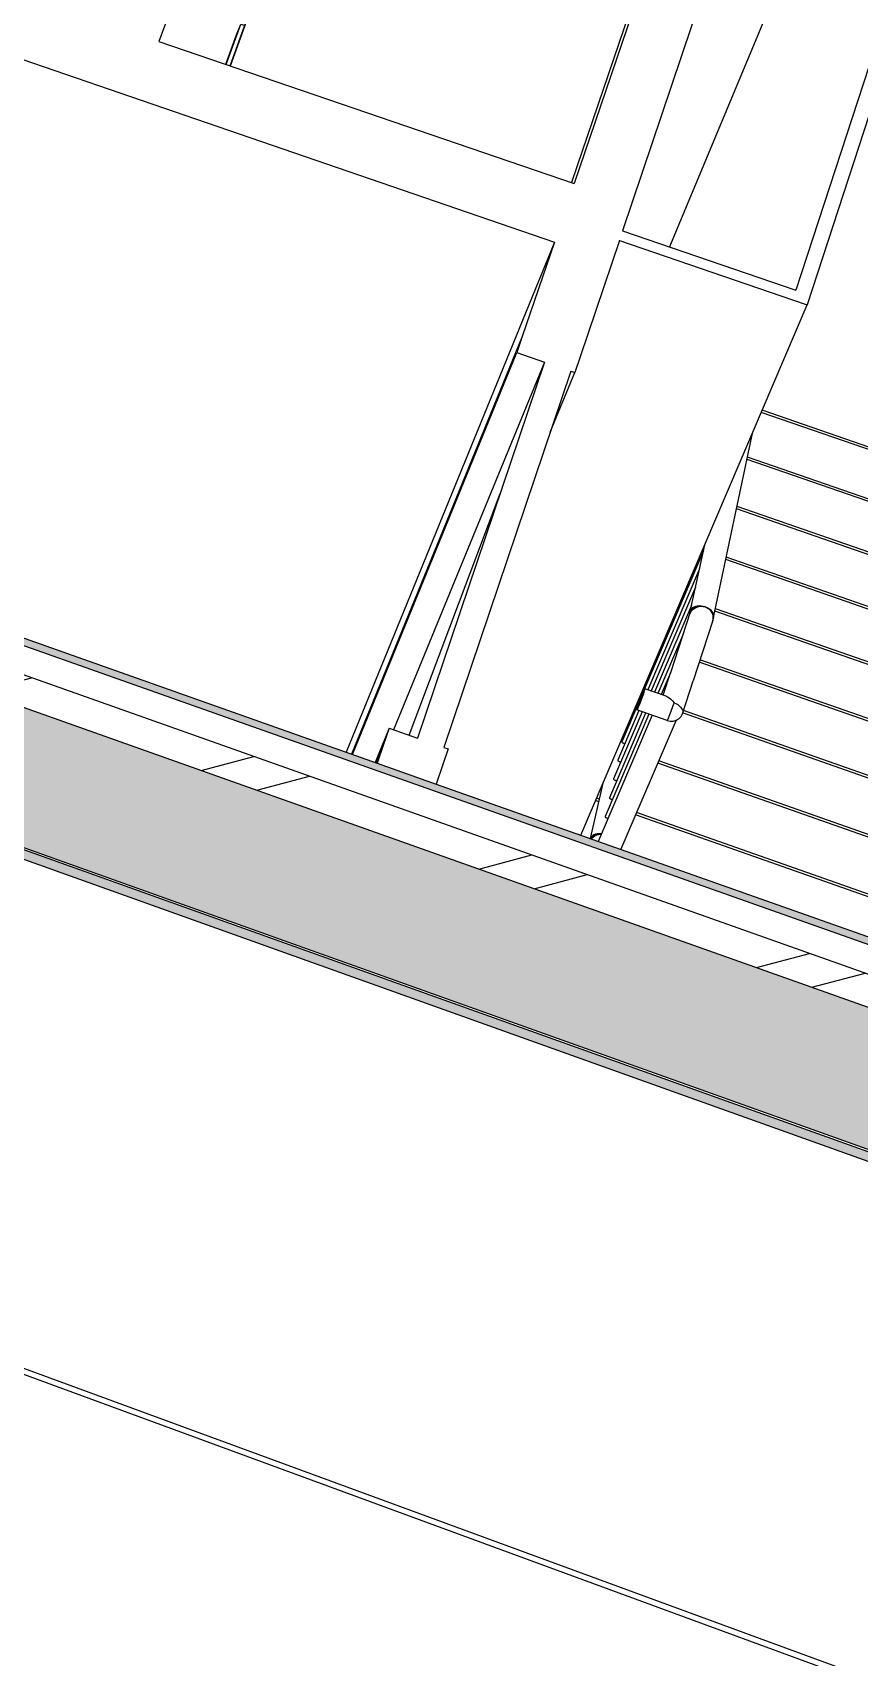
# Model space of a CAD drawing. Header units: millimetres. Extents: x 14050 to 24936, y -11631 to -4577.
# Drawn here: x 23190 to 23684, y -9208 to -8235 of the extents above; entities that cross this region are included whole.
import ezdxf

# ---------------------------------------------------------------- set-up
doc = ezdxf.new("R2010")
doc.units = ezdxf.units.MM
doc.header["$MEASUREMENT"] = 0
for name, color, linetype in [('NewA-Ee_25_10-M_WallsExternal', 7, 'Continuous'), ('NewA-Ee_25_10-M_WallsInternal', 7, 'Continuous'), ('NewA-Ee_35_10-M_StairsInternal', 7, 'Continuous'), ('NewA-Ee_40_20-M_GeneralFFAndEInternalFixed', 7, 'Continuous'), ('NewA-Ss_25_15_60_05-M_BalustradeAndGuardingSystems', 7, 'Continuous')]:
    doc.layers.add(name, color=color, linetype=linetype)

# ---------------------------------------------------------------- blocks, each defined once
blk = doc.blocks.new('Section Elem_10_1', base_point=(19801.11, -7873.17))
at = {"layer": 'NewA-Ee_25_10-M_WallsExternal', "linetype": 'Continuous'}
h = blk.add_hatch(dxfattribs=at)
h.set_pattern_fill('Plaster_0001', color=256, style=0, pattern_type=2)
h.set_pattern_definition([(340.5015, (19801.115, -7873.172), (7.17135, 20.95591), [0, -18.90761]), (340.5015, (19813.612, -7865.85), (7.17135, 20.95591), [0, -18.90761])])
h.paths.add_polyline_path([(22458.48, -8340.8), (22456.83, -8344.63), (24282.86, -8991.33), (24283.96, -8987.05)])
h = blk.add_hatch(dxfattribs=at)
h.set_pattern_fill('Insulation_0001', color=256, style=0, pattern_type=2)
h.set_pattern_definition([(14.9286, (19801.11, -7873.17), (-64.756, 85.965), []), (14.9286, (19788.16, -7855.98), (-64.756, 85.965), [])])
h.paths.add_polyline_path([(22443.29, -8376.01), (24303.69, -9036.96), (24308.4, -9018.49), (24284.7, -9010.09), (22450.42, -8359.49)])
h = blk.add_hatch(dxfattribs=at)
h.set_pattern_fill('Structural_Concrete_0001', color=256, style=0, pattern_type=2)
h.set_pattern_definition([(340.3902, (19801.115, -7873.17), (24.8936, 77.2279), [11.5541, -57.7707]), (340.3902, (19846.21, -7846.19), (24.8936, 77.2279), [11.5541, -57.7707]), (30.8904, (19801.11, -7873.17), (-85.5092, 73.5134), [8.7589, -43.7945]), (30.8904, (19866.42, -7896.44), (-85.5092, 73.5134), [8.7589, -43.7945]), (111.906, (19812, -7877.05), (110.4028, 3.7144), [9.0262, -45.1312]), (111.906, (19877.3, -7900.32), (110.4028, 3.7144), [9.0262, -45.1312]), (340.39017, (19803.51, -7865.74), (4.790767, 14.86251), [0, -23.10829, 0, -34.66243]), (14.9812, (19814.394, -7869.618), (-12.00472, 15.99331), [0, -14.580496, 0, -24.30083])])
h.paths.add_polyline_path([(22443.29, -8376.01), (22412.69, -8446.98), (24309.93, -9125.81), (24330.02, -9046.32), (24303.69, -9036.96)])
h = blk.add_hatch(dxfattribs=at)
h.set_pattern_fill('Render_0001', color=256, style=0, pattern_type=2)
h.set_pattern_definition([(14.94063, (19815.61, -7829.792), (-15.51205, 21.0064), [0, -17.06777, 0, -25.60166]), (99.37745, (19878.853, -7852.428), (-28.97424, 2.89554), [0, -10.8159, 0, -18.682015])])
h.paths.add_polyline_path([(22410.13, -8452.9), (24423.53, -9173.71), (24424.84, -9168.31), (22412.2, -8448.11)])
for p, q in [((22458.48, -8340.8), (23395.79, -8672.62)), ((22412.2, -8448.11), (24424.84, -9168.31)), ((22412.69, -8446.98), (24309.93, -9125.81)), ((22410.13, -8452.9), (24423.53, -9173.71)), ((24276.7, -9436.01), (21965.78, -8587.44)), ((24274.96, -9439.13), (21964.39, -8590.43)), ((23431.15, -8685.14), (24283.96, -8987.05))]:
    blk.add_line(p, q, dxfattribs=at)
at = {"layer": 'NewA-Ee_25_10-M_WallsExternal', "linetype": 'Continuous', "flags": 128}
for points in [[(22456.83, -8344.63), (24282.86, -8991.33), (24288.97, -8993.49)], [(22450.42, -8359.49), (24284.7, -9010.09), (24308.4, -9018.49)], [(22443.29, -8376.01), (24303.69, -9036.96), (24330.02, -9046.32)]]:
    blk.add_lwpolyline(points, dxfattribs=at)
blk = doc.blocks.new('Section Elem_36_1', base_point=(19801.11, -7873.17))
at = {"layer": 'NewA-Ee_25_10-M_WallsInternal', "linetype": 'Continuous'}
for p, q in [((23265.31, -8240.67), (23513.7, -8325.72)), ((23176.9, -8249.15), (23501.78, -8360.78)), ((23501.78, -8360.78), (23377.23, -8666.05))]:
    blk.add_line(p, q, dxfattribs=at)
blk = doc.blocks.new('Section Elem_62_1', base_point=(19801.11, -7873.17))
at = {"layer": 'NewA-Ee_25_10-M_WallsInternal', "linetype": 'Continuous'}
for p, q in [((23448.57, -7613.92), (23437.88, -7642.95)), ((23488.87, -7626.89), (23478.28, -7655.99)), ((23437.88, -7642.95), (23478.28, -7655.99)), ((23310.94, -7987.48), (23285.45, -8056.68)), ((23310.94, -7987.48), (23352.47, -8001.37)), ((23296.07, -8024.62), (23306.72, -7995.74)), ((23352.47, -8001.37), (23342.1, -8029.86)), ((23332, -8057.57), (23327.21, -8070.73)), ((23226.92, -8215.55), (23223, -8226.18)), ((23269.19, -8230.01), (23265.31, -8240.67))]:
    blk.add_line(p, q, dxfattribs=at)
blk = doc.blocks.new('Section Elem_64_1', base_point=(19801.11, -7873.17))
at = {"layer": 'NewA-Ee_25_10-M_WallsInternal', "linetype": 'Continuous'}
for p, q in [((23885.37, -7335.42), (23542.6, -8353.96)), ((23576.86, -8139.9), (23513.7, -8325.72)), ((23501.78, -8360.78), (23482.55, -8417.38)), ((23540.63, -8359.82), (23517.22, -8429.36)), ((23399.56, -8661.55), (23395.79, -8672.62)), ((23395.79, -8672.62), (23431.15, -8685.14)), ((23434.88, -8674.04), (23431.15, -8685.14))]:
    blk.add_line(p, q, dxfattribs=at)
blk = doc.blocks.new('Section Elem_105_1', base_point=(19801.11, -7873.17))
at = {"layer": 'NewA-Ee_25_10-M_WallsInternal', "linetype": 'Continuous'}
for p, q in [((23482.55, -8417.38), (23380.51, -8667.21)), ((23482.55, -8417.38), (23479.32, -8426.86)), ((23381.06, -8667.41), (23479.32, -8426.86)), ((23479.32, -8426.86), (23495.97, -8432.62)), ((23517.22, -8429.36), (23514.03, -8438.86)), ((23495.97, -8432.62), (23405.63, -8652.64)), ((23495.97, -8432.62), (23419.85, -8657.67)), ((23511.6, -8438.02), (23435.74, -8663.28)), ((23499.3, -8474.52), (23514.03, -8438.86)), ((23511.6, -8438.02), (23511.56, -8438.11)), ((23511.6, -8438.02), (23514.03, -8438.86)), ((23414.96, -8655.94), (23469.32, -8511.31)), ((23402.91, -8651.68), (23394.51, -8672.17)), ((23402.91, -8651.68), (23399.56, -8661.55)), ((23402.91, -8651.68), (23419.85, -8657.67)), ((23395.11, -8672.38), (23399.56, -8661.55)), ((23419.81, -8657.75), (23419.85, -8657.67)), ((23438.21, -8664.15), (23434.88, -8674.04)), ((23435.7, -8663.36), (23435.74, -8663.28)), ((23435.74, -8663.28), (23438.21, -8664.15))]:
    blk.add_line(p, q, dxfattribs=at)
blk = doc.blocks.new('Section Elem_153_1', base_point=(19801.11, -7873.17))
at = {"layer": 'NewA-Ee_35_10-M_StairsInternal', "linetype": 'Continuous'}
for p, q in [((23925.2, -8345.83), (23695.37, -8267.95)), ((23914.08, -8382.44), (23925.2, -8345.83)), ((23866.55, -8545.99), (23625.45, -8462.73)), ((23866.73, -8544.6), (23625.99, -8461.47)), ((23862.79, -8574.58), (23617.27, -8489.57)), ((23862.6, -8575.99), (23616.98, -8490.94)), ((23858.77, -8605.08), (23611.03, -8519.07)), ((23858.58, -8606.51), (23610.73, -8520.45)), ((23865.05, -8544.02), (23868.16, -8533.78)), ((23854.45, -8637.91), (23604.31, -8550.82)), ((23854.64, -8636.46), (23604.6, -8549.41)), ((23861.06, -8573.99), (23864.25, -8563.47)), ((23850.26, -8669.77), (23597.79, -8581.62)), ((23850.45, -8668.3), (23598.09, -8580.2)), ((23857.04, -8604.48), (23860.24, -8593.89)), ((23845.96, -8702.38), (23588.39, -8612.18)), ((23846.16, -8700.89), (23588.84, -8610.79)), ((23852.83, -8635.83), (23856.19, -8624.7)), ((23841.67, -8735.02), (23578.49, -8642.6)), ((23841.86, -8733.51), (23578.95, -8641.19)), ((23848.57, -8667.65), (23852.06, -8656.08)), ((23837.19, -8769.01), (23563.58, -8672.63)), ((23837.39, -8767.48), (23564.18, -8671.25)), ((23528.68, -8694.27), (23526.97, -8693.67)), ((23844.19, -8700.2), (23847.85, -8688.05)), ((23528.34, -8695.78), (23526.37, -8695.08)), ((23832.68, -8803.3), (23550.31, -8703.54)), ((23832.88, -8801.74), (23550.91, -8702.13)), ((23839.9, -8732.82), (23843.56, -8720.64)), ((23835.35, -8766.76), (23839.16, -8754.06)), ((23830.78, -8800.99), (23834.7, -8787.93)), ((23829.09, -8826.02), (23830.16, -8822.46))]:
    blk.add_line(p, q, dxfattribs=at)
blk = doc.blocks.new('Section Elem_157_1', base_point=(19801.11, -7873.17))
at = {"layer": 'NewA-Ee_25_10-M_WallsInternal', "linetype": 'Continuous'}
blk.add_line((23802.51, -7806.04), (23570.72, -8363.61), dxfattribs=at)
blk = doc.blocks.new('Section Elem_160_1', base_point=(19801.11, -7873.17))
at = {"layer": 'NewA-Ee_25_10-M_WallsInternal', "linetype": 'Continuous'}
for p, q in [((23961.56, -7423.45), (23646.14, -8389.47)), ((23969.59, -7425.95), (23652.9, -8398.35)), ((23517.57, -8715.73), (23652.9, -8398.35)), ((23644.21, -8395.37), (23652.9, -8398.35))]:
    blk.add_line(p, q, dxfattribs=at)
blk = doc.blocks.new('Section Elem_161_1', base_point=(19801.11, -7873.17))
at = {"layer": 'NewA-Ee_25_10-M_WallsInternal', "linetype": 'Continuous'}
for p, q in [((23542.6, -8353.96), (23542.56, -8354.05)), ((23542.6, -8353.96), (23646.14, -8389.47)), ((23540.59, -8359.91), (23540.63, -8359.82)), ((23540.63, -8359.82), (23644.21, -8395.37))]:
    blk.add_line(p, q, dxfattribs=at)
blk = doc.blocks.new('Section Elem_162_1', base_point=(19801.11, -7873.17))
at = {"layer": 'NewA-Ss_25_15_60_05-M_BalustradeAndGuardingSystems', "linetype": 'Continuous'}
for p, q in [((23597.2, -8584.43), (23620.48, -8474.39)), ((23590.9, -8545.49), (23542.13, -8659.85)), ((23582.82, -8582.89), (23591.66, -8541.97)), ((23588.56, -8556.34), (23557.66, -8628.74)), ((23586.2, -8567.26), (23559.64, -8629.44)), ((23583.82, -8578.25), (23561.65, -8630.15)), ((23583.03, -8582.26), (23571.16, -8618.59)), ((23583.03, -8582.26), (23582.79, -8583.24)), ((23582.79, -8583.24), (23583.12, -8582.55)), ((23582.91, -8582.78), (23582.79, -8583.24)), ((23583.42, -8581.77), (23582.91, -8582.78)), ((23583, -8582.36), (23583.03, -8582.26)), ((23583.03, -8582.26), (23583.43, -8581.02)), ((23583.52, -8581.34), (23583.03, -8582.26)), ((23583.12, -8582.55), (23583.88, -8581.49)), ((23584.12, -8580.87), (23583.42, -8581.77)), ((23583.85, -8580.32), (23583.43, -8581.02)), ((23584.2, -8580.52), (23583.52, -8581.34)), ((23584.46, -8579.71), (23583.85, -8580.32)), ((23583.88, -8581.49), (23584.8, -8580.57)), ((23584.99, -8580.09), (23584.12, -8580.87)), ((23585.05, -8579.82), (23584.2, -8580.52)), ((23585.25, -8579.21), (23584.46, -8579.71)), ((23584.8, -8580.57), (23585.87, -8579.81)), ((23586, -8579.47), (23584.99, -8580.09)), ((23586.04, -8579.27), (23585.05, -8579.82)), ((23586.18, -8578.84), (23585.25, -8579.21)), ((23585.87, -8579.81), (23587.04, -8579.25)), ((23587.12, -8579.02), (23586, -8579.47)), ((23587.15, -8578.89), (23586.04, -8579.27)), ((23587.24, -8578.61), (23586.18, -8578.84)), ((23586.77, -8578.87), (23587.18, -8578.76)), ((23587.04, -8579.25), (23588.27, -8578.89)), ((23588.33, -8578.75), (23587.12, -8579.02)), ((23588.34, -8578.68), (23587.15, -8578.89)), ((23587.18, -8578.76), (23588.36, -8578.6)), ((23588.39, -8578.52), (23587.24, -8578.61)), ((23588.27, -8578.89), (23589.54, -8578.75)), ((23589.57, -8578.68), (23588.33, -8578.75)), ((23589.58, -8578.64), (23588.34, -8578.68)), ((23588.36, -8578.6), (23589.58, -8578.62)), ((23589.6, -8578.58), (23588.39, -8578.52)), ((23589.54, -8578.75), (23590.81, -8578.84)), ((23590.82, -8578.81), (23589.57, -8578.68)), ((23589.58, -8578.62), (23590.82, -8578.79)), ((23590.82, -8578.79), (23589.58, -8578.64)), ((23590.82, -8578.79), (23589.6, -8578.58)), ((23590.81, -8578.84), (23592.02, -8579.14)), ((23592.03, -8579.13), (23590.82, -8578.81)), ((23592.02, -8579.14), (23593.16, -8579.66)), ((23593.17, -8579.63), (23592.03, -8579.13)), ((23593.16, -8579.66), (23594.18, -8580.37)), ((23594.21, -8580.3), (23593.17, -8579.63)), ((23594.22, -8580.26), (23593.18, -8579.61)), ((23594.23, -8580.2), (23593.18, -8579.61)), ((23593.18, -8579.61), (23594.22, -8580.23)), ((23594.18, -8580.37), (23595.05, -8581.26)), ((23595.11, -8581.12), (23594.21, -8580.3)), ((23594.22, -8580.23), (23595.14, -8580.97)), ((23595.12, -8581.04), (23594.22, -8580.26)), ((23595.17, -8580.89), (23594.23, -8580.2)), ((23595.05, -8581.26), (23595.75, -8582.29)), ((23595.84, -8582.06), (23595.11, -8581.12)), ((23595.87, -8581.93), (23595.12, -8581.04)), ((23595.14, -8580.97), (23595.9, -8581.8)), ((23595.96, -8581.65), (23595.17, -8580.89)), ((23595.75, -8582.29), (23596.25, -8583.44)), ((23596.39, -8583.09), (23595.84, -8582.06)), ((23596.43, -8582.9), (23595.87, -8581.93)), ((23596.57, -8582.47), (23595.96, -8581.65)), ((23596.25, -8583.44), (23596.54, -8584.67)), ((23596.47, -8587.22), (23596.26, -8587.94)), ((23596.26, -8587.94), (23596.47, -8587.52)), ((23596.73, -8584.19), (23596.39, -8583.09)), ((23596.79, -8583.92), (23596.43, -8582.9)), ((23596.62, -8585.94), (23596.47, -8587.22)), ((23596.47, -8587.52), (23596.77, -8586.44)), ((23596.54, -8584.67), (23596.62, -8585.94)), ((23596.99, -8583.31), (23596.57, -8582.47)), ((23596.86, -8585.32), (23596.73, -8584.19)), ((23596.77, -8586.44), (23596.86, -8585.32)), ((23596.77, -8586.44), (23596.86, -8586)), ((23596.93, -8584.97), (23596.79, -8583.92)), ((23596.79, -8586.34), (23596.98, -8585.76)), ((23596.86, -8586), (23596.93, -8584.97)), ((23596.86, -8586.03), (23596.86, -8586)), ((23596.98, -8585.76), (23597.2, -8584.98)), ((23597.2, -8584.16), (23596.99, -8583.31)), ((23597.2, -8584.98), (23597.2, -8584.16)), ((23578.43, -8596.35), (23563.67, -8630.86)), ((23596.3, -8587.85), (23584.75, -8623.35)), ((23571.16, -8618.59), (23565.62, -8631.54)), ((23566.8, -8631.95), (23571.16, -8618.59)), ((23571.12, -8618.75), (23571.16, -8618.59)), ((23578.31, -8643.17), (23584.75, -8623.35)), ((23584.75, -8623.35), (23584.73, -8623.4)), ((23584.73, -8623.4), (23584.73, -8623.41)), ((23552.31, -8636.82), (23552.68, -8635.76)), ((23552.68, -8635.76), (23553.09, -8634.66)), ((23553.46, -8635.34), (23553.04, -8636.42)), ((23553.09, -8634.66), (23553.5, -8633.56)), ((23553.87, -8634.23), (23553.46, -8635.34)), ((23553.5, -8633.56), (23553.91, -8632.48)), ((23554.27, -8633.13), (23553.87, -8634.23)), ((23553.91, -8632.48), (23554.31, -8631.46)), ((23554.65, -8632.07), (23554.27, -8633.13)), ((23554.31, -8631.46), (23554.69, -8630.54)), ((23554.99, -8631.09), (23554.65, -8632.07)), ((23554.69, -8630.54), (23555.03, -8629.73)), ((23555.29, -8630.2), (23554.99, -8631.09)), ((23555.03, -8629.73), (23555.32, -8629.06)), ((23555.53, -8629.45), (23555.29, -8630.2)), ((23555.32, -8629.06), (23555.55, -8628.56)), ((23555.71, -8628.84), (23555.53, -8629.45)), ((23555.55, -8628.56), (23555.72, -8628.24)), ((23555.82, -8628.41), (23555.71, -8628.84)), ((23555.72, -8628.24), (23555.83, -8628.1)), ((23555.86, -8628.16), (23555.82, -8628.41)), ((23555.83, -8628.1), (23555.86, -8628.16)), ((23568.64, -8632.6), (23555.83, -8628.1)), ((23568.61, -8632.6), (23568.64, -8632.6)), ((23568.64, -8632.6), (23569.51, -8632.95)), ((23569.51, -8632.95), (23570.45, -8633.54)), ((23570.45, -8633.54), (23571.41, -8634.36)), ((23571.41, -8634.36), (23572.38, -8635.36)), ((23572.38, -8635.36), (23573.32, -8636.53)), ((23560.29, -8644.01), (23528.02, -8719.43)), ((23558.34, -8643.33), (23532.14, -8704.61)), ((23556.32, -8642.62), (23534.66, -8693.31)), ((23554.32, -8641.91), (23537.17, -8682.08)), ((23552.33, -8641.22), (23539.65, -8670.93)), ((23551.1, -8640.73), (23551.14, -8640.48)), ((23551.13, -8640.79), (23551.1, -8640.73)), ((23551.23, -8640.66), (23551.13, -8640.79)), ((23569.15, -8647.13), (23551.13, -8640.79)), ((23551.14, -8640.48), (23551.25, -8640.05)), ((23551.41, -8640.34), (23551.23, -8640.66)), ((23551.25, -8640.05), (23551.43, -8639.44)), ((23551.64, -8639.84), (23551.41, -8640.34)), ((23551.43, -8639.44), (23551.67, -8638.69)), ((23551.93, -8639.17), (23551.64, -8639.84)), ((23551.67, -8638.69), (23551.97, -8637.8)), ((23552.27, -8638.36), (23551.93, -8639.17)), ((23551.97, -8637.8), (23552.31, -8636.82)), ((23552.64, -8637.44), (23552.27, -8638.36)), ((23553.04, -8636.42), (23552.64, -8637.44)), ((23569.96, -8645.51), (23569.67, -8646.17)), ((23570.3, -8644.7), (23569.96, -8645.51)), ((23570.68, -8643.77), (23570.3, -8644.7)), ((23571.08, -8642.75), (23570.68, -8643.77)), ((23571.49, -8641.67), (23571.08, -8642.75)), ((23571.91, -8640.57), (23571.49, -8641.67)), ((23572.31, -8639.47), (23571.91, -8640.57)), ((23572.69, -8638.41), (23572.31, -8639.47)), ((23573.03, -8637.42), (23572.69, -8638.41)), ((23573.32, -8636.53), (23573.03, -8637.42)), ((23573.32, -8636.53), (23574.48, -8637.01)), ((23574.48, -8637.01), (23575.54, -8637.61)), ((23575.54, -8637.61), (23576.48, -8638.3)), ((23575.69, -8646.4), (23576.39, -8645.86)), ((23576.39, -8645.86), (23576.97, -8645.32)), ((23576.48, -8638.3), (23577.27, -8639.06)), ((23576.97, -8645.32), (23577.52, -8644.64)), ((23577.27, -8639.06), (23577.89, -8639.88)), ((23577.52, -8644.64), (23577.94, -8643.95)), ((23577.89, -8639.88), (23578.31, -8640.73)), ((23577.94, -8643.95), (23578.31, -8643.17)), ((23578.31, -8643.17), (23578.28, -8643.22)), ((23578.31, -8640.73), (23578.52, -8641.57)), ((23578.52, -8642.4), (23578.31, -8643.17)), ((23578.52, -8641.57), (23578.52, -8642.4)), ((23574.62, -8646.94), (23541.44, -8724.18)), ((23545.92, -8649.78), (23545.72, -8649.7)), ((23546.28, -8649.92), (23545.92, -8649.78)), ((23546.35, -8649.94), (23546.28, -8649.92)), ((23569.26, -8646.99), (23569.15, -8647.13)), ((23569.15, -8647.13), (23570.08, -8647.39)), ((23569.43, -8646.67), (23569.26, -8646.99)), ((23569.67, -8646.17), (23569.43, -8646.67)), ((23570.08, -8647.39), (23571.01, -8647.54)), ((23571.01, -8647.54), (23571.92, -8647.56)), ((23571.92, -8647.56), (23572.78, -8647.46)), ((23572.78, -8647.46), (23573.36, -8647.37)), ((23573.36, -8647.37), (23574.25, -8647.12)), ((23574.25, -8647.12), (23575.03, -8646.74)), ((23575.03, -8646.74), (23575.69, -8646.4)), ((23542.13, -8659.85), (23542.13, -8659.98)), ((23542.13, -8659.98), (23542.21, -8660.11)), ((23542.21, -8660.11), (23542.36, -8660.25)), ((23542.36, -8660.25), (23542.56, -8660.39)), ((23542.56, -8660.39), (23542.83, -8660.52)), ((23542.83, -8660.52), (23543.06, -8660.61)), ((23543.06, -8660.61), (23543.13, -8660.65)), ((23543.13, -8660.65), (23543.47, -8660.8)), ((23543.47, -8660.8), (23543.83, -8660.94)), ((23543.83, -8660.94), (23543.91, -8660.96)), ((23539.65, -8670.93), (23539.66, -8671.06)), ((23539.66, -8671.06), (23539.74, -8671.2)), ((23539.74, -8671.2), (23539.88, -8671.34)), ((23539.88, -8671.34), (23540.09, -8671.47)), ((23540.09, -8671.47), (23540.36, -8671.6)), ((23540.36, -8671.6), (23540.59, -8671.7)), ((23540.59, -8671.7), (23540.66, -8671.73)), ((23540.66, -8671.73), (23541, -8671.89)), ((23541, -8671.89), (23541.36, -8672.02)), ((23541.36, -8672.02), (23541.45, -8672.05)), ((23523.39, -8717.79), (23530.87, -8684.54)), ((23537.17, -8682.08), (23537.17, -8682.21)), ((23537.17, -8682.21), (23537.25, -8682.35)), ((23537.25, -8682.35), (23537.39, -8682.49)), ((23537.39, -8682.49), (23537.6, -8682.63)), ((23537.6, -8682.63), (23537.87, -8682.76)), ((23537.87, -8682.76), (23538.11, -8682.85)), ((23538.11, -8682.85), (23538.18, -8682.89)), ((23538.18, -8682.89), (23538.51, -8683.05)), ((23538.51, -8683.05), (23538.88, -8683.18)), ((23538.88, -8683.18), (23538.97, -8683.21)), ((23534.66, -8693.31), (23534.67, -8693.44)), ((23534.67, -8693.44), (23534.74, -8693.58)), ((23534.74, -8693.58), (23534.89, -8693.72)), ((23534.89, -8693.72), (23535.1, -8693.86)), ((23535.1, -8693.86), (23535.36, -8693.99)), ((23535.36, -8693.99), (23535.6, -8694.09)), ((23535.6, -8694.09), (23535.68, -8694.13)), ((23535.68, -8694.13), (23536.01, -8694.28)), ((23536.01, -8694.28), (23536.38, -8694.42)), ((23536.38, -8694.42), (23536.48, -8694.45)), ((23532.14, -8704.61), (23532.15, -8704.74)), ((23532.15, -8704.74), (23532.22, -8704.88)), ((23532.22, -8704.88), (23532.37, -8705.03)), ((23532.37, -8705.03), (23532.58, -8705.17)), ((23532.58, -8705.17), (23532.85, -8705.3)), ((23532.85, -8705.3), (23533.09, -8705.39)), ((23533.09, -8705.39), (23533.16, -8705.43)), ((23533.16, -8705.43), (23533.49, -8705.59)), ((23533.49, -8705.59), (23533.86, -8705.72)), ((23533.86, -8705.72), (23533.88, -8705.73)), ((23523.51, -8717.84), (23523.69, -8717.28)), ((23523.76, -8717.61), (23523.62, -8717.88)), ((23524.09, -8716.61), (23523.69, -8717.28)), ((23524.43, -8716.82), (23523.76, -8717.61)), ((23524.35, -8717.17), (23523.76, -8717.93)), ((23523.95, -8717.99), (23524.11, -8717.77)), ((23524.69, -8716.02), (23524.09, -8716.61)), ((23524.11, -8717.77), (23525.02, -8716.87)), ((23525.2, -8716.41), (23524.35, -8717.17)), ((23525.26, -8716.15), (23524.43, -8716.82)), ((23525.46, -8715.54), (23524.69, -8716.02)), ((23525.02, -8716.87), (23526.06, -8716.14)), ((23526.19, -8715.81), (23525.2, -8716.41)), ((23526.23, -8715.62), (23525.26, -8716.15)), ((23526.37, -8715.19), (23525.46, -8715.54)), ((23526.06, -8716.14), (23527.2, -8715.59)), ((23527.29, -8715.37), (23526.19, -8715.81)), ((23527.32, -8715.25), (23526.23, -8715.62)), ((23527.4, -8714.97), (23526.37, -8715.19)), ((23526.94, -8715.22), (23527.35, -8715.11)), ((23527.2, -8715.59), (23528.41, -8715.25)), ((23528.46, -8715.12), (23527.29, -8715.37)), ((23528.48, -8715.05), (23527.32, -8715.25)), ((23527.35, -8715.11), (23528.5, -8714.97)), ((23528.53, -8714.9), (23527.4, -8714.97)), ((23528.41, -8715.25), (23529.66, -8715.12)), ((23529.68, -8715.06), (23528.46, -8715.12)), ((23529.69, -8715.02), (23528.48, -8715.05)), ((23528.5, -8714.97), (23529.7, -8715)), ((23529.71, -8714.97), (23528.53, -8714.9)), ((23529.66, -8715.12), (23529.86, -8715.13)), ((23529.89, -8715.08), (23529.68, -8715.06)), ((23529.9, -8715.05), (23529.69, -8715.02)), ((23529.7, -8715), (23529.91, -8715.03)), ((23529.92, -8715), (23529.71, -8714.97))]:
    blk.add_line(p, q, dxfattribs=at)
blk = doc.blocks.new('Section Elem_257_1', base_point=(19801.11, -7873.17))
at = {"layer": 'NewA-Ee_40_20-M_GeneralFFAndEInternalFixed', "linetype": 'Continuous'}
for p, q in [((23307.99, -8255.28), (23363.56, -8100.92)), ((23361.02, -8107.59), (23363.56, -8100.92)), ((23363.56, -8100.92), (23565.08, -8168.88)), ((23307.86, -8255.24), (23361.02, -8107.59)), ((23565.08, -8168.88), (23511.95, -8325.12)), ((23305.35, -8254.38), (23311.71, -8236.74)), ((23305.48, -8254.42), (23314.18, -8230.26)), ((23311.71, -8236.74), (23314.18, -8230.26)), ((23314.18, -8230.26), (23316.56, -8231.07))]:
    blk.add_line(p, q, dxfattribs=at)

msp = doc.modelspace()

# ---------------------------------------------------------------- block references
at = {"layer": 'NewA-Ee_25_10-M_WallsExternal', "lineweight": 0}
msp.add_blockref('Section Elem_10_1', (19801.11, -7873.17), dxfattribs=at)
at = {"layer": 'NewA-Ee_25_10-M_WallsInternal', "lineweight": 0}
for name in ['Section Elem_36_1', 'Section Elem_64_1', 'Section Elem_160_1', 'Section Elem_62_1', 'Section Elem_157_1', 'Section Elem_161_1', 'Section Elem_105_1']:
    msp.add_blockref(name, (19801.11, -7873.17), dxfattribs=at)
at = {"layer": 'NewA-Ee_35_10-M_StairsInternal', "lineweight": 0}
msp.add_blockref('Section Elem_153_1', (19801.11, -7873.17), dxfattribs=at)
at = {"layer": 'NewA-Ee_40_20-M_GeneralFFAndEInternalFixed', "lineweight": 0}
msp.add_blockref('Section Elem_257_1', (19801.11, -7873.17), dxfattribs=at)
at = {"layer": 'NewA-Ss_25_15_60_05-M_BalustradeAndGuardingSystems', "lineweight": 0}
msp.add_blockref('Section Elem_162_1', (19801.11, -7873.17), dxfattribs=at)

doc.saveas('drawing.dxf')
